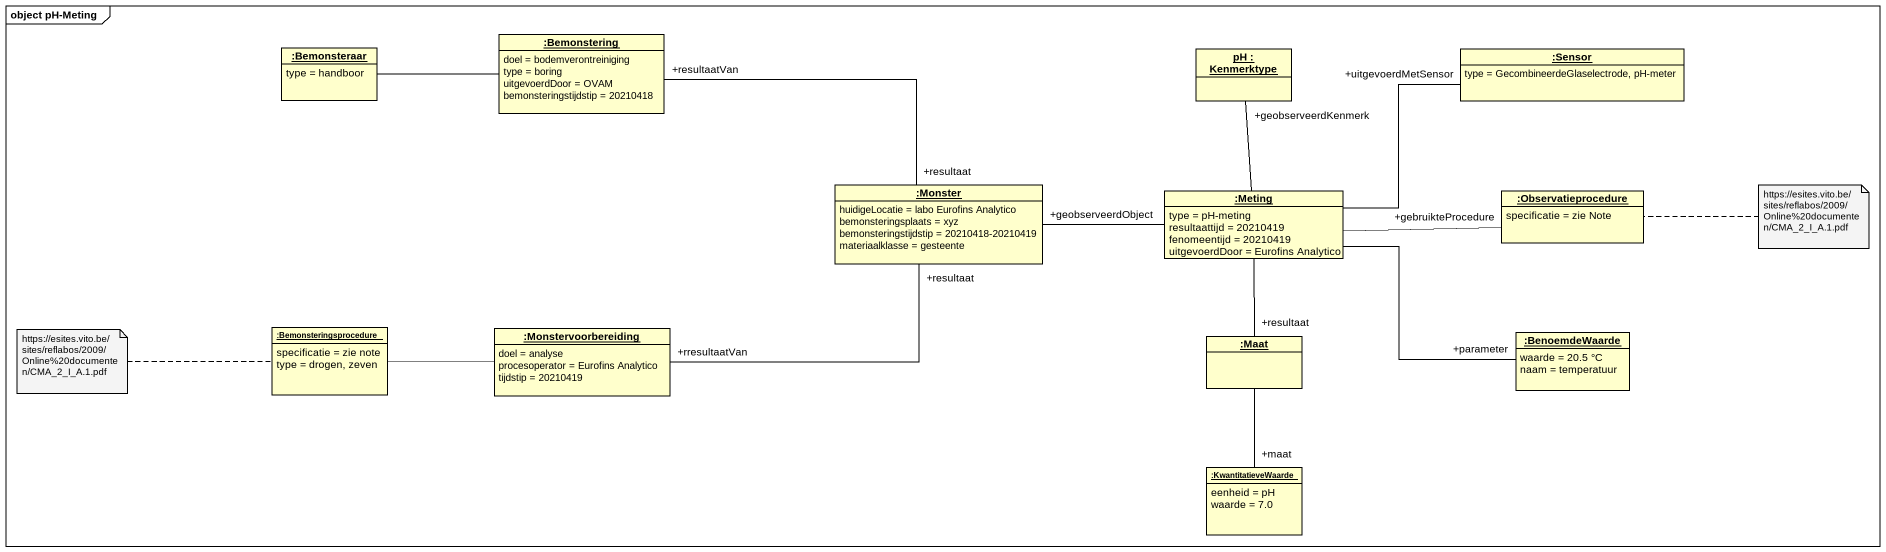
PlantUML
@startuml
mainframe object pH-Meting
hide circle
hide empty members
object ":Bemonsteraar" as Bemonsteraar {
  type = handboor
}
object ":Bemonstering" as Bemonstering {
  doel = bodemverontreiniging
  type = boring
  uitgevoerdDoor = OVAM
  bemonsteringstijdstip = 20210418
}
object "pH : Kenmerktype" as pH
object ":Sensor" as Sensor {
  type = GecombineerdeGlaselectrode, pH-meter
}
object ":Monster" as Monster {
  huidigeLocatie = labo Eurofins Analytico
  bemonsteringsplaats = xyz
  bemonsteringstijdstip = 20210418-20210419
  materiaalklasse = gesteente
}
object ":Meting" as Meting {
  type = pH-meting
  resultaattijd = 20210419
  fenomeentijd = 20210419
  uitgevoerdDoor = Eurofins Analytico
}
object ":Observatieprocedure" as Observatieprocedure {
  specificatie = zie Note
}
object ":Bemonsteringsprocedure" as Bemonsteringsprocedure {
  specificatie = zie note
  type = drogen, zeven
}
object ":Monstervoorbereiding" as Monstervoorbereiding {
  doel = analyse
  procesoperator = Eurofins Analytico
  tijdstip = 20210419
}
object ":Maat" as Maat
object ":BenoemdeWaarde" as BenoemdeWaarde {
  waarde = 20.5 °C
  naam = temperatuur
}
object ":KwantitatieveWaarde" as KwantitatieveWaarde {
  eenheid = pH
  waarde = 7.0
}
Bemonstering -left- Bemonsteraar
Bemonstering "+resultaatVan" -right- "+resultaat" Monster
Meting -up- "+geobserveerdKenmerk" pH
Meting -right- "+uitgevoerdMetSensor" Sensor
Meting -left- "+geobserveerdObject" Monster
Meting -right- "+gebruikteProcedure" Observatieprocedure
Meting -- "+resultaat" Maat
Meting -right- "+parameter" BenoemdeWaarde
Monstervoorbereiding "+rresultaatVan" -right- "+resultaat" Monster
Monstervoorbereiding -left- Bemonsteringsprocedure
Maat -- "+maat" KwantitatieveWaarde
note right of Observatieprocedure : https://esites.vito.be/sites/reflabos/2009/Online%20documenten/CMA_2_I_A.1.pdf
note left of Bemonsteringsprocedure : https://esites.vito.be/sites/reflabos/2009/Online%20documenten/CMA_2_I_A.1.pdf
@enduml
